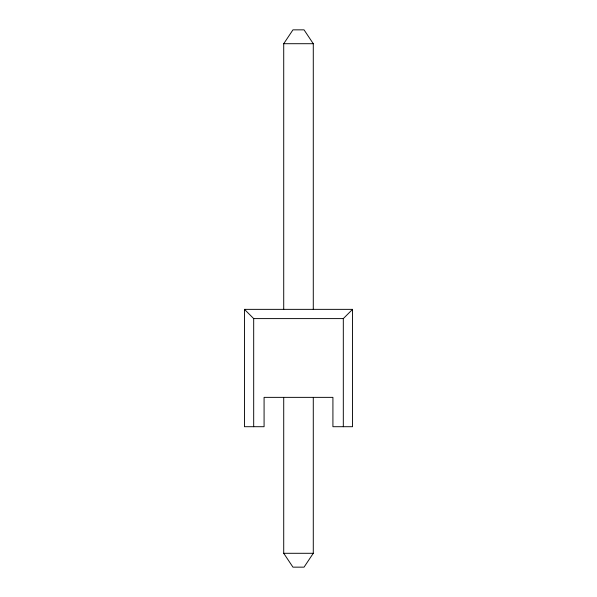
<?xml version="1.0" encoding="UTF-8"?>
<svg xmlns="http://www.w3.org/2000/svg" width="597" height="597" viewBox="0 0 597 597"><rect width="100%" height="100%" fill="white"/><g stroke="black" fill="none" stroke-linecap="round" stroke-linejoin="round"><path stroke-width="0.9" d="M283.717 309.358L283.717 43.708L292.955 29.85L304.045 29.85L313.283 43.708L313.283 309.358M313.283 397.744L313.283 553.292L304.045 567.15L292.955 567.15L283.717 553.292L283.717 397.744M343.312 426.706L343.312 318.597L352.551 309.358L244.449 309.358L244.449 426.706L264.083 426.706L264.083 397.363L332.917 397.363L332.917 426.706L352.551 426.706L352.551 309.358M283.717 43.708L313.283 43.708M244.449 309.358L253.688 318.597L343.312 318.597M283.717 553.292L313.283 553.292M253.688 318.597L253.688 426.706"/></g></svg>
